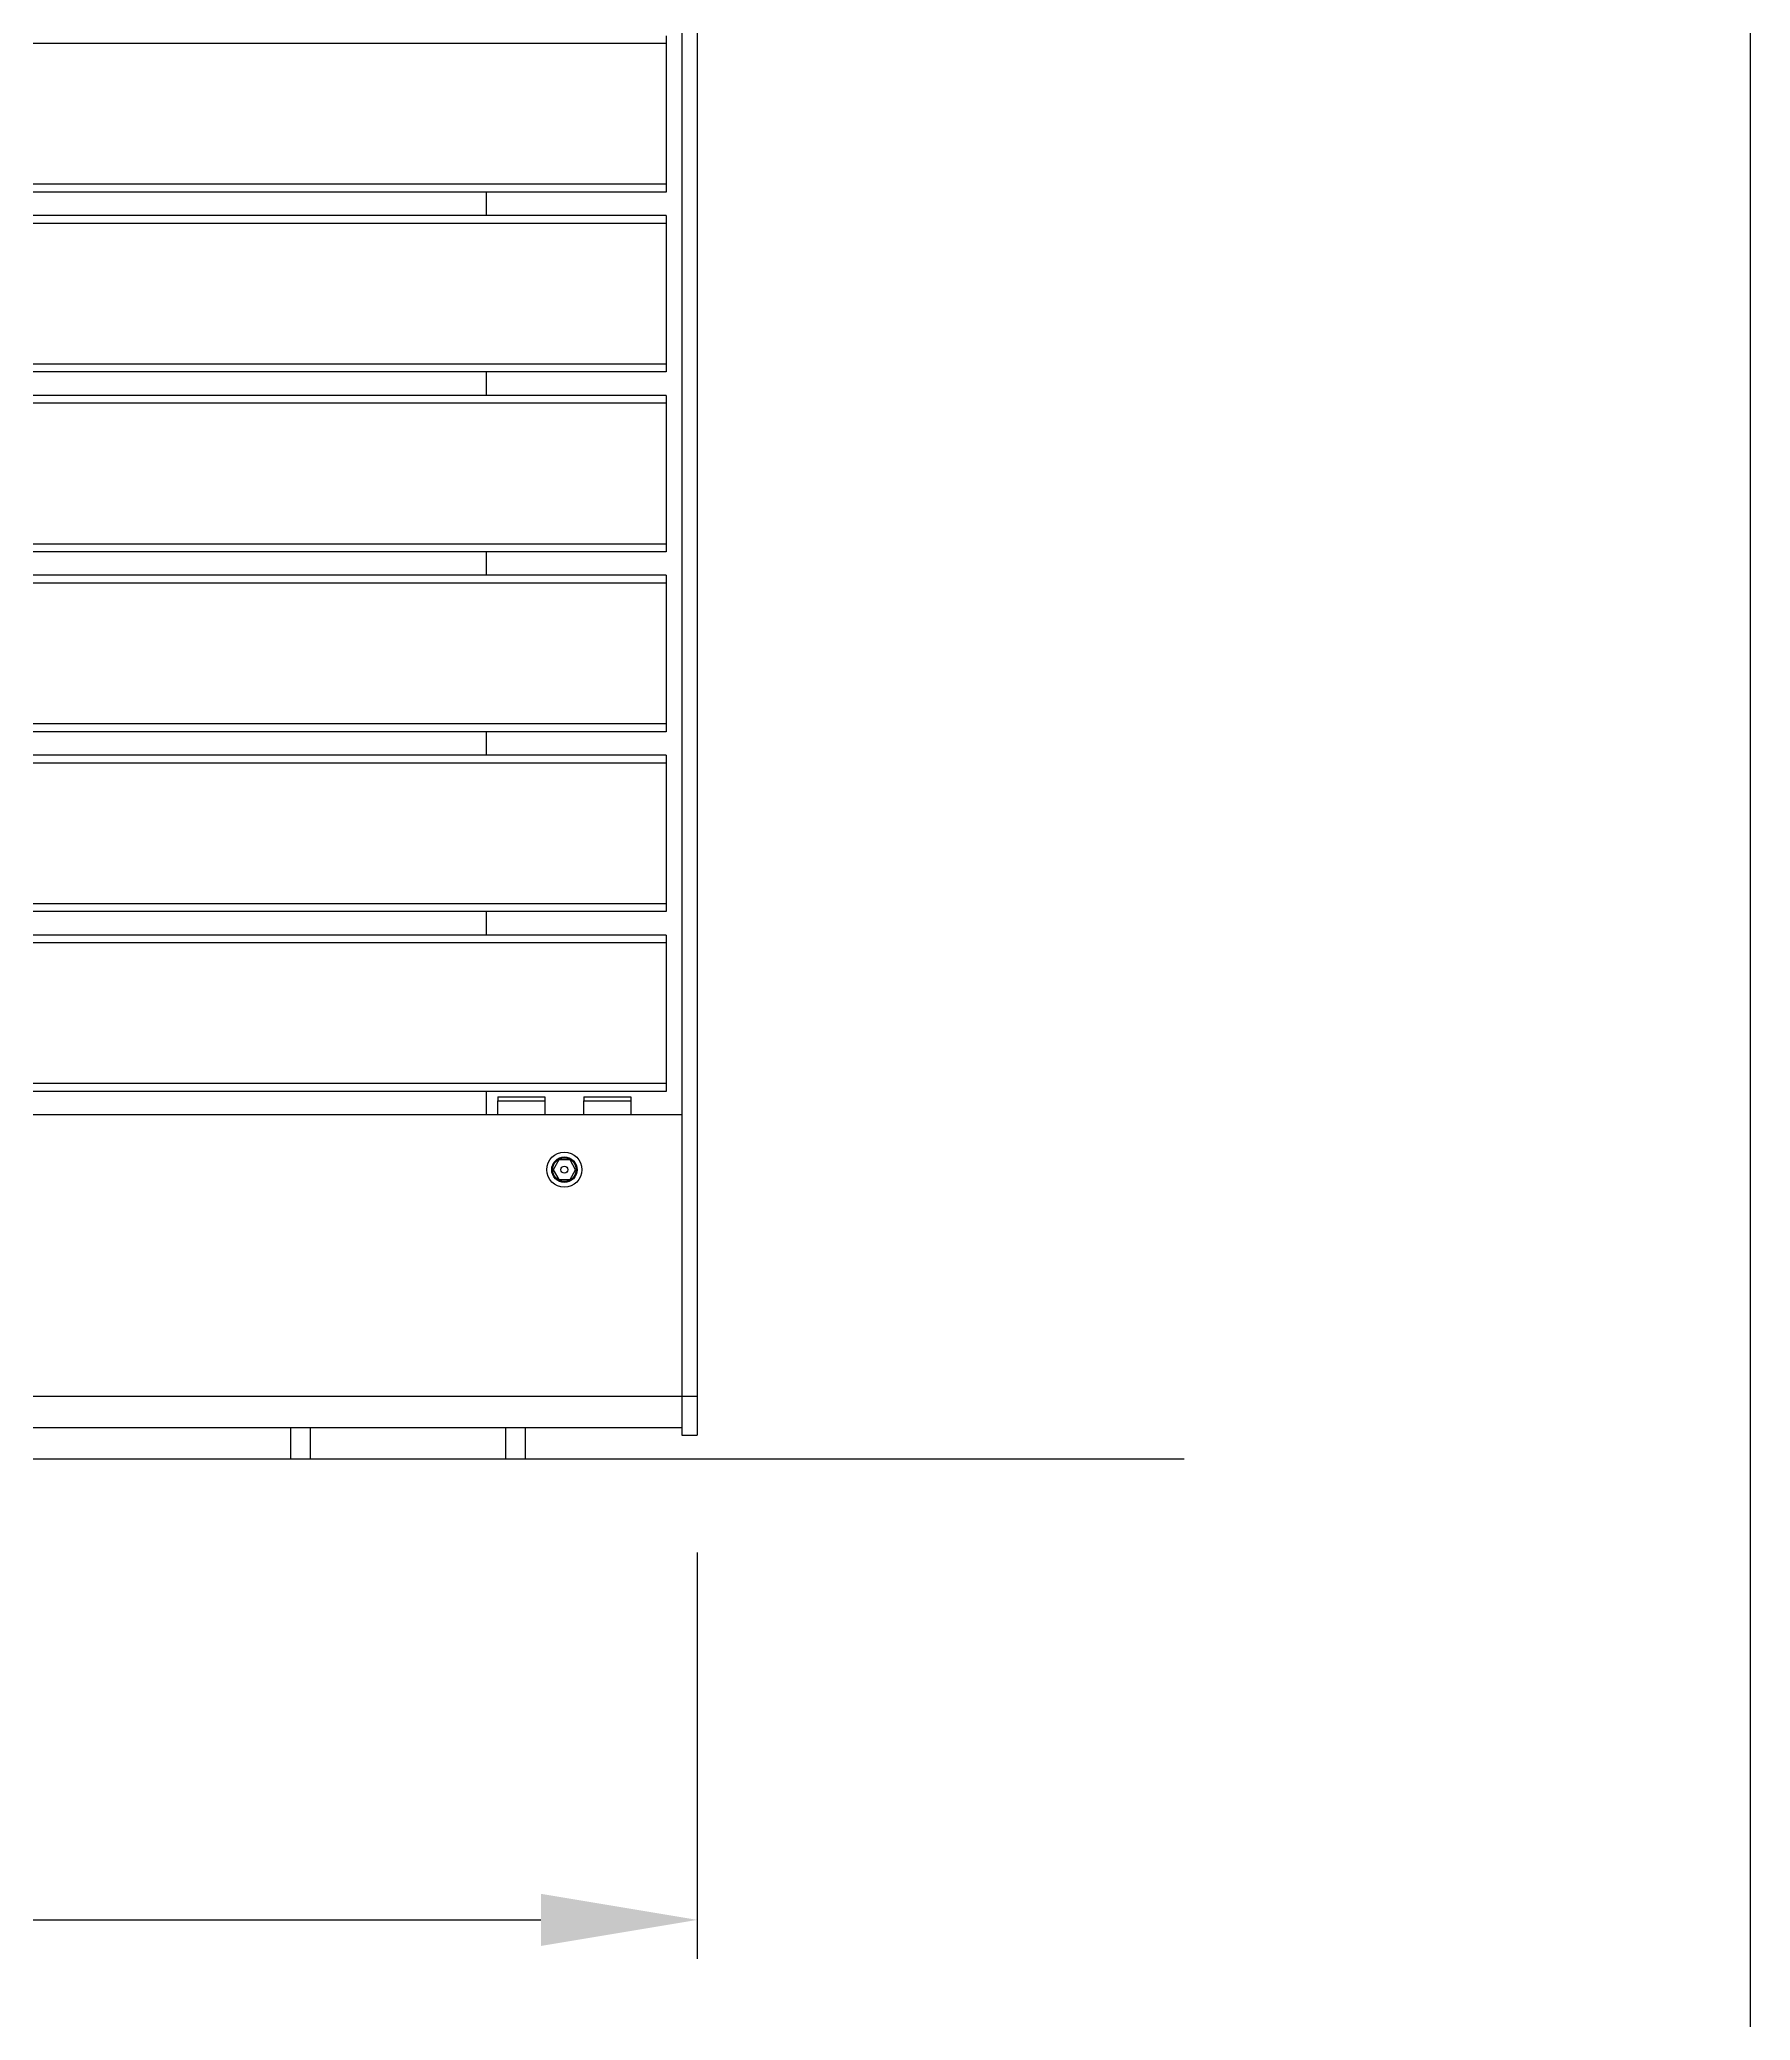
# Model space of a CAD drawing. Header units: millimetres. Extents: x 11004 to 16944, y 3285 to 7490.
# Drawn here: x 15007 to 15444, y 5867 to 6373 of the extents above; entities that cross this region are included whole.
import ezdxf

# ---------------------------------------------------------------- set-up
doc = ezdxf.new("R2010")
doc.units = ezdxf.units.MM
doc.header["$LTSCALE"] = 0.3
doc.layers.add('Nekreslit', color=6, linetype='Continuous', plot=False)
doc.styles.add('SEACAD_Arial', font='arial.ttf', dxfattribs={"width": 0.8})
doc.dimstyles.new('ISO-25', dxfattribs={"dimtxt": 1.6, "dimasz": 2, "dimexe": 0.5, "dimexo": 1.5, "dimtad": 1, "dimdec": 0, "dimtxsty": 'SEACAD_Arial', "dimcen": 2, "dimadec": 0, "dimazin": 0, "dimtfac": 1, "dimtdec": 0, "dimtmove": 0, "dimatfit": 3, "dimfxl": 1, "dimarcsym": 0})

# ---------------------------------------------------------------- blocks, each defined once
blk = doc.blocks.new('*D178')
at = {"color": 0, "lineweight": -2, "transparency": 16777216}
for p, q in [((13375.08, 5986.52), (13375.08, 5882.6)), ((15175.08, 5986.52), (15175.08, 5882.6)), ((13415.08, 5892.6), (15135.08, 5892.6))]:
    blk.add_line(p, q, dxfattribs=at)
at = {"color": 0, "transparency": 16777216}
for points in [[(13415.08, 5899.27), (13415.08, 5885.93), (13375.08, 5892.6)], [(15135.08, 5899.27), (15135.08, 5885.93), (15175.08, 5892.6)]]:
    blk.add_solid(points, dxfattribs=at)
at = {"layer": 'Defpoints', "color": 0, "transparency": 16777216}
for p in [(13375.08, 6016.52), (15175.08, 6016.52), (15175.08, 5892.6)]:
    blk.add_point(p, dxfattribs=at)
at = {"color": 0, "transparency": 16777216, "insert": (14275.08, 5921.44), "char_height": 32, "attachment_point": 5, "style": 'SEACAD_Arial'}
blk.add_mtext('1800', dxfattribs=at)

msp = doc.modelspace()

# ---------------------------------------------------------------- linework, layer by layer
for p, q in [((15171.08, 6386.56), (15171.08, 6026.56)), ((15175.08, 6386.56), (15175.08, 6026.56)), ((15167.08, 6372.45), (13383.08, 6372.45)), ((15167.08, 6374.45), (15167.08, 6372.45)), ((15167.08, 6372.45), (15167.08, 6336.45)), ((15167.08, 6336.45), (13383.08, 6336.45)), ((15167.08, 6334.45), (13383.08, 6334.45)), ((15121.08, 6334.45), (15121.08, 6328.45)), ((15167.08, 6336.45), (15167.08, 6334.45)), ((15167.08, 6328.45), (13383.08, 6328.45)), ((15167.08, 6328.45), (15167.08, 6326.45)), ((15167.08, 6326.45), (13383.08, 6326.45)), ((15167.08, 6326.45), (15167.08, 6290.45)), ((15167.08, 6290.45), (13383.08, 6290.45)), ((15167.08, 6288.45), (13383.08, 6288.45)), ((15121.08, 6288.45), (15121.08, 6282.45)), ((15167.08, 6290.45), (15167.08, 6288.45)), ((15167.08, 6282.45), (13383.08, 6282.45)), ((15167.08, 6282.45), (15167.08, 6280.45)), ((15167.08, 6280.45), (13383.08, 6280.45)), ((15167.08, 6280.45), (15167.08, 6244.45)), ((15167.08, 6244.45), (13383.08, 6244.45)), ((15167.08, 6242.45), (13383.08, 6242.45)), ((15121.08, 6242.45), (15121.08, 6236.45)), ((15167.08, 6244.45), (15167.08, 6242.45)), ((15167.08, 6236.45), (13383.08, 6236.45)), ((15167.08, 6236.45), (15167.08, 6234.45)), ((15167.08, 6234.45), (13383.08, 6234.45)), ((15167.08, 6234.45), (15167.08, 6198.45)), ((15167.08, 6198.45), (13383.08, 6198.45)), ((15167.08, 6196.45), (13383.08, 6196.45)), ((15121.08, 6196.45), (15121.08, 6190.45)), ((15167.08, 6198.45), (15167.08, 6196.45)), ((15167.08, 6190.45), (13383.08, 6190.45)), ((15167.08, 6190.45), (15167.08, 6188.45)), ((15167.08, 6188.45), (13383.08, 6188.45)), ((15167.08, 6188.45), (15167.08, 6152.45)), ((15167.08, 6152.45), (13383.08, 6152.45)), ((15167.08, 6150.45), (13383.08, 6150.45)), ((15121.08, 6150.45), (15121.08, 6144.45)), ((15167.08, 6152.45), (15167.08, 6150.45)), ((15167.08, 6144.45), (13383.08, 6144.45)), ((15167.08, 6144.45), (15167.08, 6142.45)), ((15167.08, 6142.45), (13383.08, 6142.45)), ((15167.08, 6142.45), (15167.08, 6106.45)), ((15167.08, 6106.45), (13383.08, 6106.45)), ((15167.08, 6104.45), (13383.08, 6104.45)), ((15121.08, 6104.45), (15121.08, 6098.45)), ((15167.08, 6106.45), (15167.08, 6104.45)), ((15124.08, 6103.05), (15136.08, 6103.05)), ((15124.08, 6103.05), (15124.08, 6102.05)), ((15124.08, 6102.05), (15136.08, 6102.05)), ((15124.08, 6098.45), (15124.08, 6102.05)), ((15136.08, 6103.05), (15136.08, 6102.05)), ((15136.08, 6102.05), (15136.08, 6098.45)), ((15146.08, 6103.05), (15146.08, 6102.05)), ((15146.08, 6103.05), (15158.08, 6103.05)), ((15146.08, 6102.05), (15158.08, 6102.05)), ((15146.08, 6098.45), (15146.08, 6102.05)), ((15158.08, 6103.05), (15158.08, 6102.05)), ((15158.08, 6102.05), (15158.08, 6098.45)), ((15171.08, 6098.45), (13379.08, 6098.45)), ((15139.63, 6086.95), (15138.19, 6084.45)), ((15138.19, 6084.45), (15139.63, 6081.95)), ((15142.52, 6086.95), (15139.63, 6086.95)), ((15143.96, 6084.45), (15142.52, 6086.95)), ((15142.52, 6081.95), (15143.96, 6084.45)), ((15139.63, 6081.95), (15142.52, 6081.95)), ((15171.08, 6026.45), (13379.08, 6026.45)), ((15171.08, 6026.56), (15171.08, 6016.56)), ((15171.08, 6026.56), (15175.08, 6026.56)), ((15175.08, 6026.56), (15175.08, 6016.56)), ((15171.08, 6018.45), (13379.08, 6018.45)), ((15071.08, 6010.45), (15071.08, 6018.45)), ((15076.08, 6018.45), (15076.08, 6010.45)), ((15126.08, 6010.45), (15126.08, 6018.45)), ((15131.08, 6018.45), (15131.08, 6010.45)), ((15171.08, 6016.56), (15175.08, 6016.56)), ((15076.08, 6010.45), (15071.08, 6010.45)), ((15126.08, 6010.45), (15076.08, 6010.45)), ((15131.08, 6010.45), (15126.08, 6010.45))]:
    msp.add_line(p, q)
at = {"color": 7, "linetype": 'Continuous'}
msp.add_line((13244.57, 6010.52), (15299.57, 6010.52), dxfattribs=at)
at = {"flags": 128}
for points in [[(15138.19, 6084.45), (15138.19, 6084.45), (15138.19, 6084.45), (15138.19, 6084.45), (15138.19, 6084.45), (15138.19, 6084.45), (15138.19, 6084.45), (15138.19, 6084.45), (15138.19, 6084.45)], [(15139.63, 6086.95), (15139.63, 6086.95), (15139.63, 6086.95), (15139.63, 6086.95), (15139.63, 6086.95), (15139.63, 6086.95), (15139.63, 6086.95), (15139.63, 6086.95), (15139.63, 6086.95)], [(15142.52, 6086.95), (15142.52, 6086.95), (15142.52, 6086.95), (15142.52, 6086.95), (15142.52, 6086.95), (15142.52, 6086.95), (15142.52, 6086.95), (15142.52, 6086.95), (15142.52, 6086.95)], [(15143.96, 6084.45), (15143.96, 6084.45), (15143.96, 6084.45), (15143.96, 6084.45), (15143.96, 6084.45), (15143.96, 6084.45), (15143.96, 6084.45), (15143.96, 6084.45), (15143.96, 6084.45)], [(15139.63, 6081.95), (15139.63, 6081.95), (15139.63, 6081.95), (15139.63, 6081.95), (15139.63, 6081.95), (15139.63, 6081.95), (15139.63, 6081.95), (15139.63, 6081.95), (15139.63, 6081.95)], [(15142.52, 6081.95), (15142.52, 6081.95), (15142.52, 6081.95), (15142.52, 6081.95), (15142.52, 6081.95), (15142.52, 6081.95), (15142.52, 6081.95), (15142.52, 6081.95), (15142.52, 6081.95)]]:
    msp.add_lwpolyline(points, dxfattribs=at)
for radius in [4.5, 3.25, 3.1, 3.03, 0.894]:
    msp.add_circle((15141.08, 6084.45), radius)
at = {"layer": 'Nekreslit'}
msp.add_lwpolyline([(11404.41, 3285.28), (15444.41, 3285.28), (15444.41, 6885.28), (11404.41, 6885.28)], close=True, dxfattribs=at)

# ---------------------------------------------------------------- dimensions: what is measured, and where the dimension line sits
dim = msp.add_linear_dim(base=(15175.08, 5892.6), p1=(13375.08, 6016.52), p2=(15175.08, 6016.52), dimstyle='ISO-25')
dim.commit()
dim.dimension.update_dxf_attribs({"geometry": '*D178', "text_midpoint": (14275.08, 5921.44)})

doc.saveas('drawing.dxf')
